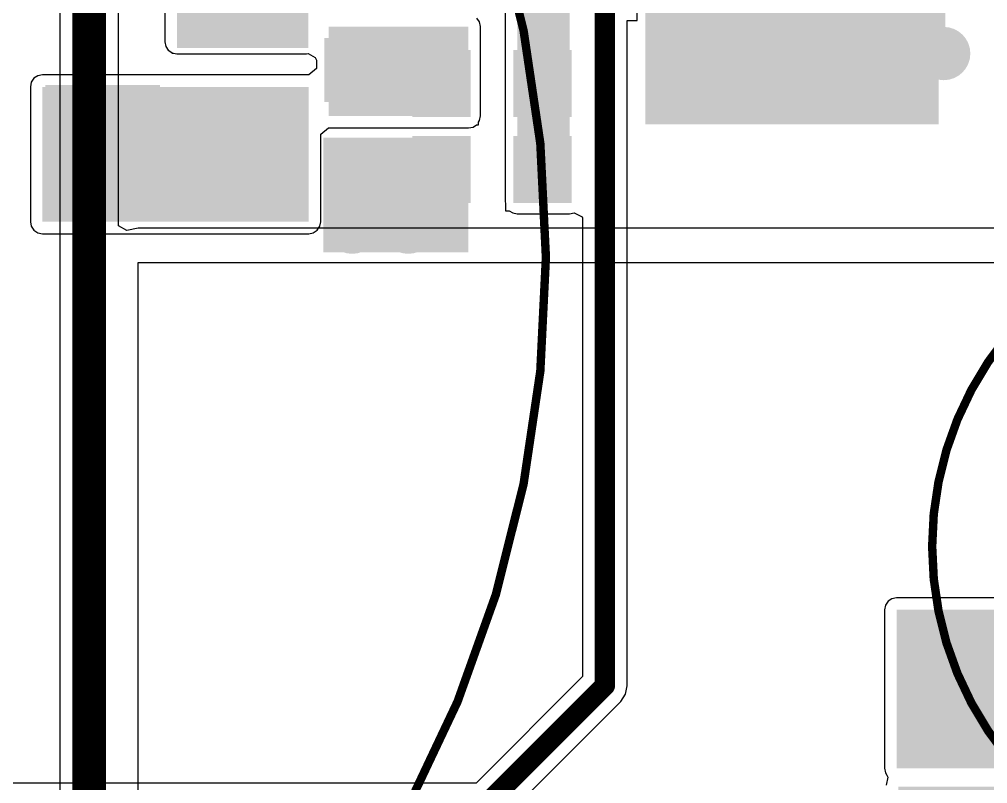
# Model space of a CAD drawing. Header units: millimetres. Extents: x 0 to 214, y 0 to 214.
# Drawn here: x 2.593 to 3.167, y 2.927 to 3.38 of the extents above; entities that cross this region are included whole.
import ezdxf

# ---------------------------------------------------------------- set-up
doc = ezdxf.new("R2010")
doc.units = ezdxf.units.MM
doc.header["$MEASUREMENT"] = 0
for name, color, linetype in [('BottomLayer', 5, 'Continuous'), ('BottomPaste', 16, 'Continuous'), ('BottomSolder', 6, 'Continuous'), ('MultiLayer', 9, 'Continuous'), ('PadHoleLayer', 156, 'Continuous'), ('TopLayer', 1, 'Continuous'), ('TopOverlay', 2, 'Continuous'), ('TopSolder', 216, 'Continuous'), ('ViaHoleLayer', 16, 'Continuous')]:
    doc.layers.add(name, color=color, linetype=linetype)

# ---------------------------------------------------------------- blocks, each defined once
blk = doc.blocks.new('FC_PFC1060_850M_B_L_18')
at = {"layer": 'TopOverlay', "const_width": 0.005}
blk.add_lwpolyline([(0.29598, 0, 1), (-1.08198, 0, 1)], format="xyb", close=True, dxfattribs=at)
blk = doc.blocks.new('C___1206_B_94')
at = {"layer": 'BottomLayer'}
for points in [[(-0.08, 0.035), (-0.02, 0.035), (-0.02, -0.035), (-0.08, -0.035)], [(0.02, 0.035), (0.08, 0.035), (0.08, -0.035), (0.02, -0.035)]]:
    blk.add_hatch(color=5, dxfattribs=at).paths.add_polyline_path(points)
at = {"layer": 'BottomPaste'}
for points in [[(-0.08, 0.035), (-0.02, 0.035), (-0.02, -0.035), (-0.08, -0.035)], [(0.02, 0.035), (0.08, 0.035), (0.08, -0.035), (0.02, -0.035)]]:
    blk.add_hatch(color=16, dxfattribs=at).paths.add_polyline_path(points)
at = {"layer": 'BottomSolder'}
for points in [[(-0.084, 0.039), (-0.016, 0.039), (-0.016, -0.039), (-0.084, -0.039)], [(0.016, 0.039), (0.084, 0.039), (0.084, -0.039), (0.016, -0.039)]]:
    blk.add_hatch(color=6, dxfattribs=at).paths.add_polyline_path(points)
blk = doc.blocks.new('R___1206_B_136')
at = {"layer": 'BottomLayer'}
for points in [[(-0.08, 0.035), (-0.02, 0.035), (-0.02, -0.035), (-0.08, -0.035)], [(0.02, 0.035), (0.08, 0.035), (0.08, -0.035), (0.02, -0.035)]]:
    blk.add_hatch(color=5, dxfattribs=at).paths.add_polyline_path(points)
at = {"layer": 'BottomPaste'}
for points in [[(-0.08, 0.035), (-0.02, 0.035), (-0.02, -0.035), (-0.08, -0.035)], [(0.02, 0.035), (0.08, 0.035), (0.08, -0.035), (0.02, -0.035)]]:
    blk.add_hatch(color=16, dxfattribs=at).paths.add_polyline_path(points)
at = {"layer": 'BottomSolder'}
for points in [[(-0.084, 0.039), (-0.016, 0.039), (-0.016, -0.039), (-0.084, -0.039)], [(0.016, 0.039), (0.084, 0.039), (0.084, -0.039), (0.016, -0.039)]]:
    blk.add_hatch(color=6, dxfattribs=at).paths.add_polyline_path(points)
blk = doc.blocks.new('R___0603_B_143')
at = {"layer": 'BottomLayer'}
for points in [[(-0.045, -0.0175), (-0.045, 0.0175), (-0.015, 0.0175), (-0.015, -0.0175)], [(0.015, -0.0175), (0.015, 0.0175), (0.045, 0.0175), (0.045, -0.0175)]]:
    blk.add_hatch(color=5, dxfattribs=at).paths.add_polyline_path(points)
at = {"layer": 'BottomPaste'}
for points in [[(-0.045, -0.0175), (-0.045, 0.0175), (-0.015, 0.0175), (-0.015, -0.0175)], [(0.015, -0.0175), (0.015, 0.0175), (0.045, 0.0175), (0.045, -0.0175)]]:
    blk.add_hatch(color=16, dxfattribs=at).paths.add_polyline_path(points)
at = {"layer": 'BottomSolder'}
for points in [[(-0.049, -0.0215), (-0.049, 0.0215), (-0.011, 0.0215), (-0.011, -0.0215)], [(0.011, -0.0215), (0.011, 0.0215), (0.049, 0.0215), (0.049, -0.0215)]]:
    blk.add_hatch(color=6, dxfattribs=at).paths.add_polyline_path(points)
blk = doc.blocks.new('R___1206_B_156')
at = {"layer": 'BottomLayer'}
for points in [[(-0.08, 0.035), (-0.02, 0.035), (-0.02, -0.035), (-0.08, -0.035)], [(0.02, 0.035), (0.08, 0.035), (0.08, -0.035), (0.02, -0.035)]]:
    blk.add_hatch(color=5, dxfattribs=at).paths.add_polyline_path(points)
at = {"layer": 'BottomPaste'}
for points in [[(-0.08, 0.035), (-0.02, 0.035), (-0.02, -0.035), (-0.08, -0.035)], [(0.02, 0.035), (0.08, 0.035), (0.08, -0.035), (0.02, -0.035)]]:
    blk.add_hatch(color=16, dxfattribs=at).paths.add_polyline_path(points)
at = {"layer": 'BottomSolder'}
for points in [[(-0.084, 0.039), (-0.016, 0.039), (-0.016, -0.039), (-0.084, -0.039)], [(0.016, 0.039), (0.084, 0.039), (0.084, -0.039), (0.016, -0.039)]]:
    blk.add_hatch(color=6, dxfattribs=at).paths.add_polyline_path(points)
blk = doc.blocks.new('R___1206_B_159')
at = {"layer": 'BottomLayer'}
for points in [[(-0.08, 0.035), (-0.02, 0.035), (-0.02, -0.035), (-0.08, -0.035)], [(0.02, 0.035), (0.08, 0.035), (0.08, -0.035), (0.02, -0.035)]]:
    blk.add_hatch(color=5, dxfattribs=at).paths.add_polyline_path(points)
at = {"layer": 'BottomPaste'}
for points in [[(-0.08, 0.035), (-0.02, 0.035), (-0.02, -0.035), (-0.08, -0.035)], [(0.02, 0.035), (0.08, 0.035), (0.08, -0.035), (0.02, -0.035)]]:
    blk.add_hatch(color=16, dxfattribs=at).paths.add_polyline_path(points)
at = {"layer": 'BottomSolder'}
for points in [[(-0.084, 0.039), (-0.016, 0.039), (-0.016, -0.039), (-0.084, -0.039)], [(0.016, 0.039), (0.084, 0.039), (0.084, -0.039), (0.016, -0.039)]]:
    blk.add_hatch(color=6, dxfattribs=at).paths.add_polyline_path(points)
blk = doc.blocks.new('EEUFR1V471B_247')
at = {"layer": 'BottomLayer'}
h = blk.add_hatch(color=5, dxfattribs=at)
edge = h.paths.add_edge_path()
edge.add_arc((-0.09842, 0), 0.0315, 0, 360)
h = blk.add_hatch(color=5, dxfattribs=at)
edge = h.paths.add_edge_path()
edge.add_arc((0.09842, 0), 0.0315, 0, 360)
at = {"layer": 'BottomSolder'}
h = blk.add_hatch(color=6, dxfattribs=at)
edge = h.paths.add_edge_path()
edge.add_arc((-0.09842, 0), 0.03346, 0, 360)
h = blk.add_hatch(color=6, dxfattribs=at)
edge = h.paths.add_edge_path()
edge.add_arc((0.09842, 0), 0.03346, 0, 360)
at = {"layer": 'MultiLayer'}
h = blk.add_hatch(color=9, dxfattribs=at)
edge = h.paths.add_edge_path()
edge.add_arc((-0.09842, 0), 0.0315, 0, 360)
h = blk.add_hatch(color=9, dxfattribs=at)
edge = h.paths.add_edge_path()
edge.add_arc((0.09842, 0), 0.0315, 0, 360)
at = {"layer": 'PadHoleLayer'}
h = blk.add_hatch(color=156, dxfattribs=at)
edge = h.paths.add_edge_path()
edge.add_arc((-0.09842, 0), 0.01969, 0, 360)
h = blk.add_hatch(color=156, dxfattribs=at)
edge = h.paths.add_edge_path()
edge.add_arc((0.09842, 0), 0.01969, 0, 360)
at = {"layer": 'TopLayer'}
h = blk.add_hatch(color=1, dxfattribs=at)
edge = h.paths.add_edge_path()
edge.add_arc((-0.09842, 0), 0.0315, 0, 360)
h = blk.add_hatch(color=1, dxfattribs=at)
edge = h.paths.add_edge_path()
edge.add_arc((0.09842, 0), 0.0315, 0, 360)
at = {"layer": 'TopSolder'}
h = blk.add_hatch(color=216, dxfattribs=at)
edge = h.paths.add_edge_path()
edge.add_arc((-0.09842, 0), 0.03346, 0, 360)
h = blk.add_hatch(color=216, dxfattribs=at)
edge = h.paths.add_edge_path()
edge.add_arc((0.09842, 0), 0.03346, 0, 360)
at = {"layer": 'TopOverlay'}
for p, q in [((0.19, 0.06), (0.14, 0.14)), ((0.14, 0.14), (0.14, -0.14)), ((0.19577, 0.0206), (0.19, 0.06)), ((0.19, -0.04), (0.19577, 0.0206)), ((0.17, -0.1), (0.19, -0.04)), ((0.14, -0.14), (0.17, -0.1))]:
    blk.add_line(p, q, dxfattribs=at)
for points, const_width in [([(0.19686, 0, 1), (-0.19684, 0, 1)], 0.005), ([(-0.1625, 0.03, 1), (-0.1575, 0.03, 1)], 0.005), ([(-0.19809, 0, 1), (-0.19559, 0, 1)], 0.0025), ([(-0.1825, 0, 1), (-0.1775, 0, 1)], 0.005), ([(-0.1425, 0, 1), (-0.1375, 0, 1)], 0.005), ([(0.19561, 0, 1), (0.19811, 0, 1)], 0.0025), ([(-0.1625, -0.03, 1), (-0.1575, -0.03, 1)], 0.005)]:
    blk.add_lwpolyline(points, format="xyb", close=True, dxfattribs=dict(at, const_width=const_width))
at = {"layer": 'TopOverlay', "const_width": 0.01}
for points in [[(-0.16, 0.03), (-0.16, -0.03)], [(-0.18, 0), (-0.14, 0)]]:
    blk.add_lwpolyline(points, dxfattribs=at)
blk = doc.blocks.new('C___0603_B_260')
at = {"layer": 'BottomLayer'}
for points in [[(-0.045, -0.0175), (-0.045, 0.0175), (-0.015, 0.0175), (-0.015, -0.0175)], [(0.015, -0.0175), (0.015, 0.0175), (0.045, 0.0175), (0.045, -0.0175)]]:
    blk.add_hatch(color=5, dxfattribs=at).paths.add_polyline_path(points)
at = {"layer": 'BottomPaste'}
for points in [[(-0.045, -0.0175), (-0.045, 0.0175), (-0.015, 0.0175), (-0.015, -0.0175)], [(0.015, -0.0175), (0.015, 0.0175), (0.045, 0.0175), (0.045, -0.0175)]]:
    blk.add_hatch(color=16, dxfattribs=at).paths.add_polyline_path(points)
at = {"layer": 'BottomSolder'}
for points in [[(-0.04736, -0.01986), (-0.04736, 0.01986), (-0.01264, 0.01986), (-0.01264, -0.01986)], [(0.01264, -0.01986), (0.01264, 0.01986), (0.04736, 0.01986), (0.04736, -0.01986)]]:
    blk.add_hatch(color=6, dxfattribs=at).paths.add_polyline_path(points)
blk = doc.blocks.new('C___0603_B_261')
at = {"layer": 'BottomLayer'}
for points in [[(-0.045, -0.0175), (-0.045, 0.0175), (-0.015, 0.0175), (-0.015, -0.0175)], [(0.015, -0.0175), (0.015, 0.0175), (0.045, 0.0175), (0.045, -0.0175)]]:
    blk.add_hatch(color=5, dxfattribs=at).paths.add_polyline_path(points)
at = {"layer": 'BottomPaste'}
for points in [[(-0.045, -0.0175), (-0.045, 0.0175), (-0.015, 0.0175), (-0.015, -0.0175)], [(0.015, -0.0175), (0.015, 0.0175), (0.045, 0.0175), (0.045, -0.0175)]]:
    blk.add_hatch(color=16, dxfattribs=at).paths.add_polyline_path(points)
at = {"layer": 'BottomSolder'}
for points in [[(-0.04736, -0.01986), (-0.04736, 0.01986), (-0.01264, 0.01986), (-0.01264, -0.01986)], [(0.01264, -0.01986), (0.01264, 0.01986), (0.04736, 0.01986), (0.04736, -0.01986)]]:
    blk.add_hatch(color=6, dxfattribs=at).paths.add_polyline_path(points)

msp = doc.modelspace()

# ---------------------------------------------------------------- hatches: boundary and pattern name
at = {"layer": 'BottomLayer'}
for points in [[(2.686, 3.367), (2.763, 3.367), (2.763, 3.473), (2.686, 3.473)], [(2.888, 3.272), (2.919, 3.272), (2.919, 3.439), (2.888, 3.439)], [(2.964, 3.318), (3.138, 3.318), (3.138, 3.436), (2.964, 3.436)], [(2.776, 3.323), (2.859, 3.323), (2.859, 3.376), (2.776, 3.376)], [(2.76425, 3.26025), (2.76425, 3.34025), (2.60625, 3.34025), (2.60625, 3.26025)], [(2.773, 3.242), (2.859, 3.242), (2.859, 3.31), (2.773, 3.31)], [(3.113, 2.936), (3.373, 2.936), (3.373, 3.03), (3.113, 3.03)]]:
    msp.add_hatch(color=5, dxfattribs=at).paths.add_polyline_path(points)
h = msp.add_hatch(color=5, dxfattribs=at)
edge = h.paths.add_edge_path()
edge.add_arc((2.99, 3.36), 0.01181, 0, 360)
h = msp.add_hatch(color=5, dxfattribs=at)
edge = h.paths.add_edge_path()
edge.add_arc((3.02775, 3.36), 0.01181, 0, 360)
h = msp.add_hatch(color=5, dxfattribs=at)
edge = h.paths.add_edge_path()
edge.add_arc((3.0655, 3.36), 0.01181, 0, 360)
h = msp.add_hatch(color=5, dxfattribs=at)
edge = h.paths.add_edge_path()
edge.add_arc((3.10325, 3.36), 0.01181, 0, 360)
h = msp.add_hatch(color=5, dxfattribs=at)
edge = h.paths.add_edge_path()
edge.add_arc((3.141, 3.36), 0.01181, 0, 360)
h = msp.add_hatch(color=5, dxfattribs=at)
edge = h.paths.add_edge_path()
edge.add_arc((2.79, 3.257), 0.01181, 0, 360)
h = msp.add_hatch(color=5, dxfattribs=at)
edge = h.paths.add_edge_path()
edge.add_arc((2.82333, 3.257), 0.01181, 0, 360)
at = {"layer": 'BottomSolder'}
h = msp.add_hatch(color=6, dxfattribs=at)
edge = h.paths.add_edge_path()
edge.add_arc((2.99, 3.36), 0.01581, 0, 360)
h = msp.add_hatch(color=6, dxfattribs=at)
edge = h.paths.add_edge_path()
edge.add_arc((3.02775, 3.36), 0.01581, 0, 360)
h = msp.add_hatch(color=6, dxfattribs=at)
edge = h.paths.add_edge_path()
edge.add_arc((3.0655, 3.36), 0.01581, 0, 360)
h = msp.add_hatch(color=6, dxfattribs=at)
edge = h.paths.add_edge_path()
edge.add_arc((3.10325, 3.36), 0.01581, 0, 360)
h = msp.add_hatch(color=6, dxfattribs=at)
edge = h.paths.add_edge_path()
edge.add_arc((3.141, 3.36), 0.01581, 0, 360)
h = msp.add_hatch(color=6, dxfattribs=at)
edge = h.paths.add_edge_path()
edge.add_arc((2.79, 3.257), 0.01581, 0, 360)
h = msp.add_hatch(color=6, dxfattribs=at)
edge = h.paths.add_edge_path()
edge.add_arc((2.82333, 3.257), 0.01581, 0, 360)
at = {"layer": 'TopLayer'}
h = msp.add_hatch(color=1, dxfattribs=at)
edge = h.paths.add_edge_path()
edge.add_arc((2.99, 3.36), 0.01181, 0, 360)
h = msp.add_hatch(color=1, dxfattribs=at)
edge = h.paths.add_edge_path()
edge.add_arc((3.02775, 3.36), 0.01181, 0, 360)
h = msp.add_hatch(color=1, dxfattribs=at)
edge = h.paths.add_edge_path()
edge.add_arc((3.0655, 3.36), 0.01181, 0, 360)
h = msp.add_hatch(color=1, dxfattribs=at)
edge = h.paths.add_edge_path()
edge.add_arc((3.10325, 3.36), 0.01181, 0, 360)
h = msp.add_hatch(color=1, dxfattribs=at)
edge = h.paths.add_edge_path()
edge.add_arc((3.141, 3.36), 0.01181, 0, 360)
h = msp.add_hatch(color=1, dxfattribs=at)
edge = h.paths.add_edge_path()
edge.add_arc((2.79, 3.257), 0.01181, 0, 360)
h = msp.add_hatch(color=1, dxfattribs=at)
edge = h.paths.add_edge_path()
edge.add_arc((2.82333, 3.257), 0.01181, 0, 360)
at = {"layer": 'TopSolder'}
h = msp.add_hatch(color=216, dxfattribs=at)
edge = h.paths.add_edge_path()
edge.add_arc((2.99, 3.36), 0.01581, 0, 360)
h = msp.add_hatch(color=216, dxfattribs=at)
edge = h.paths.add_edge_path()
edge.add_arc((3.02775, 3.36), 0.01581, 0, 360)
h = msp.add_hatch(color=216, dxfattribs=at)
edge = h.paths.add_edge_path()
edge.add_arc((3.0655, 3.36), 0.01581, 0, 360)
h = msp.add_hatch(color=216, dxfattribs=at)
edge = h.paths.add_edge_path()
edge.add_arc((3.10325, 3.36), 0.01581, 0, 360)
h = msp.add_hatch(color=216, dxfattribs=at)
edge = h.paths.add_edge_path()
edge.add_arc((3.141, 3.36), 0.01581, 0, 360)
h = msp.add_hatch(color=216, dxfattribs=at)
edge = h.paths.add_edge_path()
edge.add_arc((2.79, 3.257), 0.01581, 0, 360)
h = msp.add_hatch(color=216, dxfattribs=at)
edge = h.paths.add_edge_path()
edge.add_arc((2.82333, 3.257), 0.01581, 0, 360)
at = {"layer": 'ViaHoleLayer'}
h = msp.add_hatch(color=16, dxfattribs=at)
edge = h.paths.add_edge_path()
edge.add_arc((2.99, 3.36), 0.00591, 0, 360)
h = msp.add_hatch(color=16, dxfattribs=at)
edge = h.paths.add_edge_path()
edge.add_arc((3.02775, 3.36), 0.00591, 0, 360)
h = msp.add_hatch(color=16, dxfattribs=at)
edge = h.paths.add_edge_path()
edge.add_arc((3.0655, 3.36), 0.00591, 0, 360)
h = msp.add_hatch(color=16, dxfattribs=at)
edge = h.paths.add_edge_path()
edge.add_arc((3.10325, 3.36), 0.00591, 0, 360)
h = msp.add_hatch(color=16, dxfattribs=at)
edge = h.paths.add_edge_path()
edge.add_arc((3.141, 3.36), 0.00591, 0, 360)
h = msp.add_hatch(color=16, dxfattribs=at)
edge = h.paths.add_edge_path()
edge.add_arc((2.79, 3.257), 0.00591, 0, 360)
h = msp.add_hatch(color=16, dxfattribs=at)
edge = h.paths.add_edge_path()
edge.add_arc((2.82333, 3.257), 0.00591, 0, 360)

# ---------------------------------------------------------------- linework, layer by layer
at = {"layer": 'BottomLayer'}
for p, q in [((2.67886, 3.473), (2.67886, 3.367)), ((2.88086, 3.439), (2.88086, 3.272)), ((2.9592, 3.37966), (2.9592, 3.44)), ((2.86559, 3.37873), (2.86405, 3.38105)), ((2.86614, 3.376), (2.86559, 3.37873)), ((2.95325, 2.985), (2.95325, 3.37966)), ((2.95325, 3.37966), (2.9592, 3.37966)), ((2.86614, 3.323), (2.86614, 3.376)), ((2.67886, 3.367), (2.67941, 3.36427)), ((2.67941, 3.36427), (2.68095, 3.36195)), ((2.68095, 3.36195), (2.683, 3.36059)), ((2.683, 3.36059), (2.683, 3.36025)), ((2.683, 3.36025), (2.68404, 3.36025)), ((2.68404, 3.36025), (2.686, 3.35986)), ((2.686, 3.35986), (2.763, 3.35986)), ((2.763, 3.35986), (2.76386, 3.36003)), ((2.76386, 3.36003), (2.76812, 3.35771)), ((2.76812, 3.35771), (2.76886, 3.35602)), ((2.76886, 3.35602), (2.76886, 3.35115)), ((2.76886, 3.35115), (2.76425, 3.34739)), ((2.60121, 3.3453), (2.59966, 3.34298)), ((2.60352, 3.34685), (2.60121, 3.3453)), ((2.60625, 3.34739), (2.60352, 3.34685)), ((2.76425, 3.34739), (2.60625, 3.34739)), ((2.59966, 3.34298), (2.59911, 3.34025)), ((2.59911, 3.34025), (2.59911, 3.26025)), ((2.86559, 3.32027), (2.86614, 3.323)), ((2.77139, 3.31211), (2.776, 3.31586)), ((2.776, 3.31586), (2.859, 3.31586)), ((2.859, 3.31586), (2.86173, 3.31641)), ((2.86173, 3.31641), (2.86375, 3.31775)), ((2.86375, 3.31775), (2.865, 3.31775)), ((2.865, 3.31938), (2.86559, 3.32027)), ((2.865, 3.31775), (2.865, 3.31938)), ((2.77139, 3.26025), (2.77139, 3.31211)), ((2.88086, 3.272), (2.881, 3.27131)), ((2.881, 3.27131), (2.881, 3.26675)), ((2.881, 3.26675), (2.88325, 3.26675)), ((2.88325, 3.26675), (2.88527, 3.26541)), ((2.88527, 3.26541), (2.888, 3.26486)), ((2.888, 3.26486), (2.919, 3.26486)), ((2.919, 3.26486), (2.92173, 3.26541)), ((2.92173, 3.26541), (2.92175, 3.26542)), ((2.92175, 3.26542), (2.92651, 3.26304)), ((2.59911, 3.26025), (2.59966, 3.25752)), ((2.59966, 3.25752), (2.60121, 3.25521)), ((2.7693, 3.25521), (2.77085, 3.25752)), ((2.77085, 3.25752), (2.77139, 3.26025)), ((2.92651, 3.26304), (2.92675, 3.26247)), ((2.92675, 3.26247), (2.92675, 2.99049)), ((2.60121, 3.25521), (2.60352, 3.25366)), ((2.60352, 3.25366), (2.60625, 3.25312)), ((2.60625, 3.25312), (2.76425, 3.25312)), ((2.76425, 3.25312), (2.76698, 3.25366)), ((2.76698, 3.25366), (2.7693, 3.25521)), ((3.10795, 3.03505), (3.10641, 3.03273)), ((3.11027, 3.03659), (3.10795, 3.03505)), ((3.113, 3.03714), (3.11027, 3.03659)), ((3.373, 3.03714), (3.113, 3.03714)), ((3.10641, 3.03273), (3.10586, 3.03)), ((3.10586, 3.03), (3.10586, 2.936)), ((2.92675, 2.99049), (2.86351, 2.92725)), ((2.95225, 2.97993), (2.95325, 2.985)), ((2.94937, 2.97563), (2.95225, 2.97993)), ((2.87837, 2.90463), (2.94937, 2.97563)), ((3.10586, 2.936), (3.10641, 2.93327)), ((3.10641, 2.93327), (3.10731, 2.93191)), ((3.10789, 2.93064), (3.10695, 2.92605)), ((3.10731, 2.93191), (3.10789, 2.93064)), ((2.86351, 2.92725), (1.63349, 2.92725))]:
    msp.add_line(p, q, dxfattribs=at)
at = {"layer": 'BottomLayer', "const_width": 0.012}
for points in [[(2.94, 2.985), (2.94, 3.41068)], [(2.869, 2.914), (2.94, 2.985)]]:
    msp.add_lwpolyline(points, dxfattribs=at)
at = {"layer": 'BottomLayer', "const_width": 0.006}
msp.add_lwpolyline([(2.937, 2.985, 1), (2.943, 2.985, 1)], format="xyb", close=True, dxfattribs=at)
msp.add_lwpolyline([(2.937, 2.985, 1), (2.943, 2.985, 1)], format="xyb", close=True, dxfattribs=at)
at = {"layer": 'TopLayer'}
for p, q in [((2.61667, 3.629), (2.61667, 2.56931)), ((2.65133, 3.25781), (2.65133, 3.62182)), ((2.65633, 3.25507), (2.65133, 3.25781)), ((2.663, 3.25639), (2.65633, 3.25507)), ((3.761, 3.25639), (2.663, 3.25639)), ((2.663, 2.629), (2.663, 3.236)), ((2.663, 3.236), (3.761, 3.236))]:
    msp.add_line(p, q, dxfattribs=at)
at = {"layer": 'TopLayer', "const_width": 0.02}
msp.add_lwpolyline([(2.634, 2.562), (2.634, 3.629)], dxfattribs=at)

# ---------------------------------------------------------------- block references
for name, p, rotation in [('FC_PFC1060_850M_B_L_18', (2.216, 2.84615), 270), ('C___1206_B_94', (3.103, 3.45925), 90), ('R___1206_B_156', (2.725, 3.34725), 270), ('R___0603_B_143', (2.795, 3.32025), 90), ('R___1206_B_159', (2.592, 3.30225), 180), ('EEUFR1V471B_247', (3.331, 3.06758), 90), ('R___1206_B_136', (3.153, 2.941), 270)]:
    msp.add_blockref(name, p, dxfattribs=dict(rotation=rotation))
for name, p in [('C___0603_B_261', (2.873, 3.34225)), ('C___0603_B_260', (2.873, 3.29125))]:
    msp.add_blockref(name, p)

doc.saveas('drawing.dxf')
